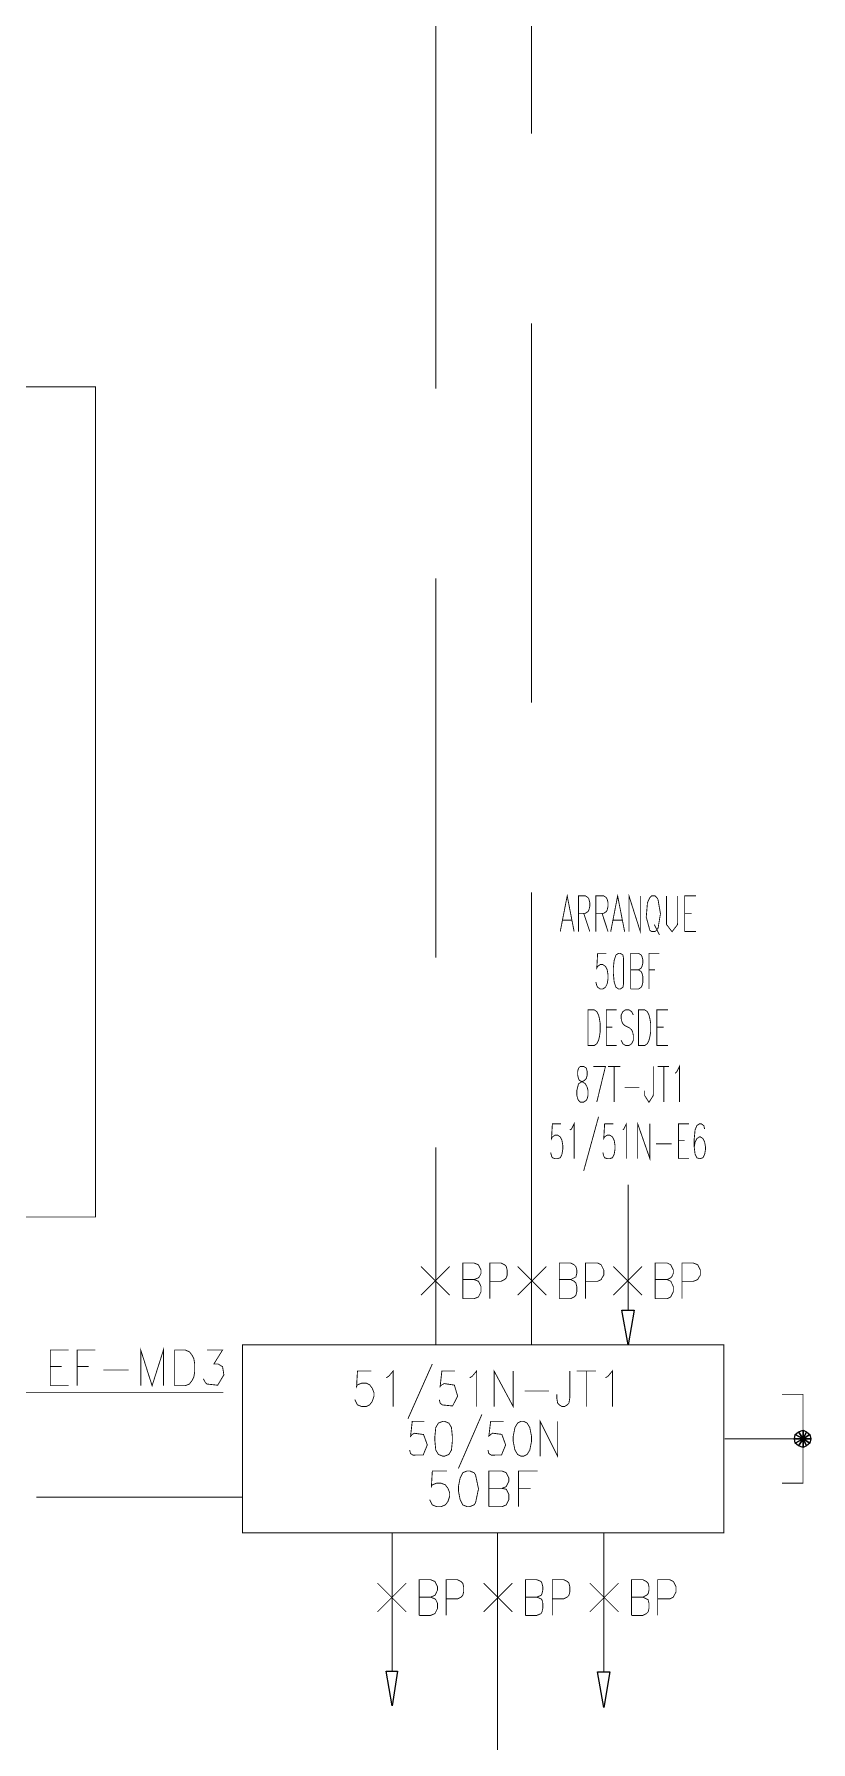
# Model space of a CAD drawing. Header units: millimetres. Extents: x -1355 to 3509, y -1443 to -567.
# Drawn here: x 3141 to 3181.2, y -926.7 to -838.3 of the extents above; entities that cross this region are included whole.
import ezdxf

# ---------------------------------------------------------------- set-up
doc = ezdxf.new("R2010")
doc.units = ezdxf.units.MM

msp = doc.modelspace()

# ---------------------------------------------------------------- linework, layer by layer
at = {"color": 0, "const_width": 0.045}
for points in [[(3166.762, -823.797), (3166.762, -843.484)], [(3161.806, -837.041), (3161.806, -856.681)], [(3166.762, -853.303), (3166.762, -872.942)], [(3161.806, -866.502), (3161.806, -886.142)], [(3166.762, -882.762), (3166.762, -906.185)], [(3168.248, -884.788), (3168.609, -882.941), (3168.967, -884.788)], [(3169.193, -884.788), (3169.193, -882.941), (3169.554, -882.941), (3169.688, -883.032), (3169.735, -883.12), (3169.779, -883.301), (3169.779, -883.481), (3169.735, -883.662), (3169.688, -883.751), (3169.554, -883.841), (3169.193, -883.841)], [(3170.093, -884.788), (3170.093, -882.941), (3170.501, -882.941), (3170.636, -883.032), (3170.68, -883.12), (3170.723, -883.301), (3170.723, -883.481), (3170.68, -883.662), (3170.636, -883.751), (3170.501, -883.841), (3170.093, -883.841)], [(3170.862, -884.788), (3171.219, -882.941), (3171.58, -884.788)], [(3171.806, -884.788), (3171.806, -882.941), (3172.393, -884.788), (3172.393, -882.941)], [(3173.745, -882.941), (3173.745, -884.293), (3173.75, -884.422), (3174.037, -884.798), (3174.319, -884.425), (3174.328, -884.293), (3174.328, -882.941)], [(3174.688, -884.788), (3174.688, -882.941), (3175.275, -882.941)], [(3169.463, -883.841), (3169.779, -884.788)], [(3170.41, -883.841), (3170.723, -884.788)], [(3174.688, -883.841), (3175.049, -883.841)], [(3168.383, -884.202), (3168.833, -884.202)], [(3170.996, -884.202), (3171.445, -884.202)], [(3173.114, -884.427), (3173.383, -884.967)], [(3174.688, -884.788), (3175.275, -884.788)], [(3170.636, -885.915), (3170.184, -885.915), (3170.14, -886.68), (3170.184, -886.589), (3170.319, -886.498), (3170.454, -886.498), (3170.589, -886.589), (3170.68, -886.771), (3170.723, -887.041), (3170.723, -887.22), (3170.68, -887.49), (3170.589, -887.672), (3170.454, -887.762), (3170.319, -887.762), (3170.184, -887.672), (3170.14, -887.581), (3170.093, -887.401)], [(3171.897, -887.762), (3171.897, -885.915), (3172.302, -885.915), (3172.436, -886.002), (3172.483, -886.093), (3172.528, -886.275), (3172.528, -886.41), (3172.483, -886.589), (3172.436, -886.68), (3172.302, -886.771), (3171.897, -886.771)], [(3172.841, -887.762), (3172.841, -885.915), (3173.383, -885.915)], [(3172.302, -886.771), (3172.436, -886.859), (3172.483, -886.95), (3172.528, -887.129), (3172.528, -887.401), (3172.483, -887.581), (3172.436, -887.672), (3172.302, -887.762), (3171.897, -887.762)], [(3172.841, -886.771), (3173.157, -886.771)], [(3170.636, -890.689), (3170.636, -888.841), (3171.175, -888.841)], [(3172.032, -889.112), (3171.941, -888.932), (3171.806, -888.841), (3171.627, -888.841), (3171.493, -888.932), (3171.401, -889.112), (3171.401, -889.293), (3171.445, -889.472), (3171.493, -889.562), (3171.58, -889.653), (3171.85, -889.788), (3171.941, -889.877), (3171.988, -889.967), (3172.032, -890.15), (3172.032, -890.419), (3171.941, -890.598), (3171.806, -890.689), (3171.627, -890.689), (3171.493, -890.598), (3171.401, -890.419)], [(3173.248, -890.689), (3173.248, -888.841), (3173.833, -888.841)], [(3170.636, -889.742), (3170.949, -889.742)], [(3173.248, -889.742), (3173.609, -889.742)], [(3170.636, -890.689), (3171.175, -890.689)], [(3173.248, -890.689), (3173.833, -890.689)], [(3170.14, -893.616), (3170.589, -891.771), (3169.959, -891.771)], [(3170.723, -891.771), (3171.357, -891.771)], [(3171.04, -891.771), (3171.04, -893.616)], [(3173.067, -891.771), (3173.067, -893.167), (3173.061, -893.284), (3172.841, -893.627), (3172.621, -893.284), (3172.619, -893.167), (3172.619, -893.032)], [(3173.293, -891.771), (3173.879, -891.771)], [(3173.609, -891.771), (3173.609, -893.616)], [(3174.193, -892.129), (3174.283, -892.041), (3174.419, -891.771), (3174.419, -893.616)], [(3171.58, -892.85), (3172.345, -892.85)], [(3168.293, -894.742), (3167.841, -894.742), (3167.797, -895.507), (3167.841, -895.419), (3167.979, -895.328), (3168.114, -895.328), (3168.248, -895.419), (3168.337, -895.598), (3168.383, -895.868), (3168.383, -896.05), (3168.337, -896.319), (3168.248, -896.499), (3168.114, -896.545), (3167.979, -896.545), (3167.841, -896.499), (3167.797, -896.41), (3167.753, -896.228)], [(3168.744, -895.059), (3168.833, -895.012), (3168.967, -894.742), (3168.967, -896.545)], [(3170.231, -894.381), (3169.463, -897.176)], [(3170.996, -894.742), (3170.545, -894.742), (3170.501, -895.507), (3170.545, -895.419), (3170.68, -895.328), (3170.814, -895.328), (3170.949, -895.419), (3171.04, -895.598), (3171.085, -895.868), (3171.085, -896.05), (3171.04, -896.319), (3170.949, -896.499), (3170.814, -896.545), (3170.68, -896.545), (3170.545, -896.499), (3170.501, -896.41), (3170.454, -896.228)], [(3171.493, -895.059), (3171.536, -895.012), (3171.671, -894.742), (3171.671, -896.545)], [(3172.257, -896.545), (3172.257, -894.742), (3172.888, -896.545), (3172.888, -894.742)], [(3174.374, -896.545), (3174.374, -894.742), (3174.914, -894.742)], [(3175.723, -895.012), (3175.68, -894.833), (3175.545, -894.742), (3175.454, -894.742), (3175.319, -894.833), (3175.228, -895.059), (3175.185, -895.507), (3175.185, -895.959), (3175.228, -896.319), (3175.319, -896.499), (3175.454, -896.545), (3175.501, -896.545), (3175.636, -896.499), (3175.723, -896.319), (3175.771, -896.05), (3175.771, -895.959), (3175.723, -895.689), (3175.636, -895.507), (3175.501, -895.419), (3175.454, -895.419), (3175.319, -895.507), (3175.228, -895.689), (3175.185, -895.959)], [(3174.374, -895.598), (3174.688, -895.598)], [(3161.806, -895.959), (3161.806, -906.185)], [(3173.202, -895.78), (3174.014, -895.78)], [(3174.374, -896.545), (3174.914, -896.545)], [(3171.762, -904.382), (3171.762, -897.898)], [(3161.04, -903.616), (3162.527, -902.13)], [(3162.527, -903.616), (3161.04, -902.13)], [(3163.202, -903.798), (3163.202, -901.95), (3163.788, -901.95), (3164.014, -902.041), (3164.148, -902.311), (3164.148, -902.49), (3164.057, -902.672), (3164.014, -902.716), (3163.788, -902.807), (3163.202, -902.807)], [(3164.601, -903.798), (3164.601, -901.95), (3165.184, -901.95), (3165.366, -902.041), (3165.454, -902.13), (3165.501, -902.311), (3165.501, -902.581), (3165.454, -902.716), (3165.366, -902.807), (3165.184, -902.894), (3164.601, -902.894)], [(3166.04, -903.616), (3167.527, -902.13)], [(3167.527, -903.616), (3166.04, -902.13)], [(3168.202, -903.798), (3168.202, -901.95), (3168.788, -901.95), (3168.967, -902.041), (3169.057, -902.13), (3169.105, -902.311), (3169.105, -902.49), (3169.057, -902.672), (3168.788, -902.807), (3168.202, -902.807)], [(3169.554, -903.798), (3169.554, -901.95), (3170.184, -901.95), (3170.366, -902.041), (3170.501, -902.311), (3170.501, -902.581), (3170.41, -902.716), (3170.366, -902.807), (3170.184, -902.894), (3169.554, -902.894)], [(3170.996, -903.616), (3172.48, -902.13)], [(3172.48, -903.616), (3170.996, -902.13)], [(3173.157, -903.798), (3173.157, -901.95), (3173.788, -901.95), (3173.968, -902.041), (3174.102, -902.311), (3174.102, -902.49), (3174.014, -902.672), (3173.968, -902.716), (3173.788, -902.807), (3173.157, -902.807)], [(3174.554, -903.798), (3174.554, -901.95), (3175.14, -901.95), (3175.366, -902.041), (3175.501, -902.311), (3175.501, -902.581), (3175.41, -902.716), (3175.366, -902.807), (3175.14, -902.894), (3174.554, -902.894)], [(3163.788, -902.807), (3164.014, -902.894), (3164.148, -903.167), (3164.148, -903.437), (3164.014, -903.707), (3163.788, -903.798), (3163.202, -903.798)], [(3168.788, -902.807), (3168.967, -902.894), (3169.057, -902.985), (3169.105, -903.167), (3169.105, -903.437), (3169.057, -903.616), (3168.967, -903.707), (3168.788, -903.798), (3168.202, -903.798)], [(3173.788, -902.807), (3173.968, -902.894), (3174.102, -903.167), (3174.102, -903.437), (3173.968, -903.707), (3173.788, -903.798), (3173.157, -903.798)], [(3141.852, -908.302), (3141.852, -906.454), (3142.796, -906.454)], [(3143.248, -908.302), (3143.248, -906.454), (3144.192, -906.454)], [(3146.535, -908.302), (3146.535, -906.454), (3147.122, -908.302), (3147.709, -906.454), (3147.709, -908.302)], [(3149.961, -906.454), (3150.77, -906.454), (3150.319, -907.176), (3150.544, -907.176), (3150.679, -907.264), (3150.77, -907.311), (3150.814, -907.581), (3150.835, -907.742), (3150.515, -908.276), (3149.958, -908.214), (3149.87, -908.12), (3149.779, -907.942)], [(3141.852, -907.311), (3142.436, -907.311)], [(3143.248, -907.311), (3143.835, -907.311)], [(3144.6, -907.49), (3145.905, -907.49)], [(3158.474, -907.537), (3157.753, -907.537), (3157.706, -908.346), (3157.753, -908.255), (3157.979, -908.168), (3158.202, -908.168), (3158.383, -908.255), (3158.518, -908.437), (3158.609, -908.663), (3158.609, -908.842), (3158.518, -909.112), (3158.383, -909.294), (3158.202, -909.382), (3157.979, -909.382), (3157.753, -909.294), (3157.617, -909.021)], [(3159.239, -907.894), (3159.374, -907.807), (3159.6, -907.537), (3159.6, -909.382)], [(3161.627, -907.176), (3160.366, -910.012)], [(3162.797, -907.537), (3162.122, -907.537), (3162.032, -908.346), (3162.122, -908.255), (3162.246, -908.191), (3162.768, -908.27), (3162.937, -908.836), (3162.676, -909.35), (3162.146, -909.296), (3162.032, -909.202), (3161.987, -909.021)], [(3163.562, -907.894), (3163.697, -907.807), (3163.923, -907.537), (3163.923, -909.382)], [(3164.823, -909.382), (3164.823, -907.537), (3165.814, -909.382), (3165.814, -907.537)], [(3168.744, -907.537), (3168.744, -908.933), (3168.697, -909.202), (3168.609, -909.294), (3168.472, -909.382), (3168.337, -909.382), (3168.202, -909.294), (3168.114, -909.202), (3168.067, -908.933), (3168.067, -908.751)], [(3169.105, -907.537), (3170.093, -907.537)], [(3169.597, -907.537), (3169.597, -909.382)], [(3170.589, -907.894), (3170.723, -907.807), (3170.949, -907.537), (3170.949, -909.382)], [(3128.787, -908.663), (3150.814, -908.663)], [(3141.852, -908.302), (3142.796, -908.302)], [(3166.401, -908.572), (3167.662, -908.572)], [(3179.733, -908.751), (3180.815, -908.751), (3180.815, -913.346), (3179.733, -913.346)], [(3164.193, -909.79), (3162.979, -912.581)], [(3161.222, -910.147), (3160.588, -910.147), (3160.501, -910.915), (3160.588, -910.825), (3160.694, -910.763), (3161.173, -910.828), (3161.368, -911.367), (3161.154, -911.886), (3160.624, -911.894), (3160.501, -911.815), (3160.454, -911.634)], [(3165.319, -910.147), (3164.645, -910.147), (3164.553, -910.915), (3164.645, -910.825), (3164.75, -910.76), (3165.225, -910.821), (3165.422, -911.367), (3165.208, -911.889), (3164.677, -911.894), (3164.553, -911.815), (3164.509, -911.634)], [(3167.211, -911.951), (3167.211, -910.147), (3168.114, -911.951), (3168.114, -910.147)], [(3176.762, -911.05), (3180.815, -911.05)], [(3162.393, -912.716), (3161.627, -912.716), (3161.58, -913.525), (3161.627, -913.437), (3161.853, -913.346), (3162.076, -913.346), (3162.301, -913.437), (3162.436, -913.616), (3162.527, -913.842), (3162.527, -914.021), (3162.436, -914.294), (3162.301, -914.473), (3162.076, -914.564), (3161.853, -914.564), (3161.627, -914.473), (3161.492, -914.203)], [(3164.553, -914.564), (3164.553, -912.716), (3165.231, -912.716), (3165.454, -912.807), (3165.588, -913.077), (3165.588, -913.255), (3165.454, -913.525), (3165.231, -913.616), (3164.553, -913.616)], [(3166.085, -914.564), (3166.085, -912.716), (3167.076, -912.716)], [(3151.806, -914.068), (3141.13, -914.068)], [(3165.231, -913.616), (3165.454, -913.663), (3165.588, -913.933), (3165.588, -914.203), (3165.454, -914.473), (3165.231, -914.564), (3164.553, -914.564)], [(3166.085, -913.616), (3166.715, -913.616)], [(3159.553, -923.077), (3159.553, -915.915)], [(3165.005, -915.915), (3165.005, -1007.77)], [(3170.501, -923.121), (3170.501, -915.915)], [(3158.788, -920.012), (3160.275, -918.525)], [(3160.275, -920.012), (3158.788, -918.525)], [(3160.949, -920.194), (3160.949, -918.346), (3161.536, -918.346), (3161.762, -918.437), (3161.896, -918.707), (3161.896, -918.886), (3161.762, -919.156), (3161.536, -919.247), (3160.949, -919.247)], [(3162.348, -920.194), (3162.348, -918.346), (3162.932, -918.346), (3163.113, -918.437), (3163.202, -918.525), (3163.248, -918.707), (3163.248, -918.977), (3163.202, -919.156), (3163.113, -919.247), (3162.932, -919.338), (3162.348, -919.338)], [(3164.283, -920.012), (3165.771, -918.525)], [(3165.771, -920.012), (3164.283, -918.525)], [(3166.445, -920.194), (3166.445, -918.346), (3167.032, -918.346), (3167.257, -918.437), (3167.302, -918.525), (3167.345, -918.707), (3167.345, -918.886), (3167.302, -919.068), (3167.257, -919.156), (3167.032, -919.247), (3166.445, -919.247)], [(3167.841, -920.194), (3167.841, -918.346), (3168.428, -918.346), (3168.609, -918.437), (3168.697, -918.525), (3168.744, -918.707), (3168.744, -918.977), (3168.697, -919.156), (3168.609, -919.247), (3168.428, -919.338), (3167.841, -919.338)], [(3169.779, -920.012), (3171.266, -918.525)], [(3171.266, -920.012), (3169.779, -918.525)], [(3171.941, -920.194), (3171.941, -918.346), (3172.528, -918.346), (3172.706, -918.437), (3172.797, -918.525), (3172.841, -918.707), (3172.841, -918.886), (3172.797, -919.068), (3172.706, -919.156), (3172.528, -919.247), (3171.941, -919.247)], [(3173.293, -920.194), (3173.293, -918.346), (3173.923, -918.346), (3174.102, -918.437), (3174.24, -918.707), (3174.24, -918.977), (3174.102, -919.247), (3173.923, -919.338), (3173.293, -919.338)], [(3161.536, -919.247), (3161.762, -919.338), (3161.806, -919.382), (3161.896, -919.564), (3161.896, -919.834), (3161.762, -920.103), (3161.536, -920.194), (3160.949, -920.194)], [(3167.032, -919.247), (3167.257, -919.338), (3167.302, -919.382), (3167.345, -919.564), (3167.345, -919.834), (3167.302, -920.012), (3167.257, -920.103), (3167.032, -920.194), (3166.445, -920.194)], [(3172.528, -919.247), (3172.706, -919.338), (3172.797, -919.382), (3172.841, -919.564), (3172.841, -919.834), (3172.797, -920.012), (3172.706, -920.103), (3172.528, -920.194), (3171.941, -920.194)]]:
    msp.add_lwpolyline(points, dxfattribs=at)
for points in [[(3132.708, -899.565), (3132.708, -856.59), (3144.192, -856.59), (3144.192, -899.565), (3132.708, -899.565)], [(3172.976, -882.941), (3172.888, -883.032), (3172.797, -883.211), (3172.762, -883.307), (3172.7, -884.038), (3172.885, -884.718), (3172.976, -884.788), (3173.157, -884.788), (3173.248, -884.698), (3173.313, -884.604), (3173.436, -883.865), (3173.308, -883.126), (3173.248, -883.032), (3173.157, -882.941), (3172.976, -882.941)], [(3171.266, -885.915), (3171.131, -886.002), (3171.04, -886.275), (3170.996, -886.68), (3170.996, -886.95), (3171.04, -887.401), (3171.131, -887.672), (3171.266, -887.762), (3171.357, -887.762), (3171.493, -887.672), (3171.522, -887.51), (3171.522, -886.167), (3171.493, -886.002), (3171.357, -885.915), (3171.266, -885.915)], [(3169.688, -890.689), (3169.688, -888.841), (3170.005, -888.841), (3170.14, -888.932), (3170.231, -889.112), (3170.275, -889.293), (3170.319, -889.562), (3170.319, -889.967), (3170.275, -890.238), (3170.231, -890.419), (3170.14, -890.598), (3170.005, -890.689), (3169.688, -890.689)], [(3172.302, -890.689), (3172.302, -888.841), (3172.619, -888.841), (3172.753, -888.932), (3172.841, -889.112), (3172.888, -889.293), (3172.932, -889.562), (3172.932, -889.967), (3172.888, -890.238), (3172.841, -890.419), (3172.753, -890.598), (3172.619, -890.689), (3172.302, -890.689)], [(3169.283, -891.771), (3169.193, -891.859), (3169.149, -892.041), (3169.149, -892.22), (3169.193, -892.402), (3169.24, -892.49), (3169.419, -892.581), (3169.554, -892.672), (3169.645, -892.85), (3169.688, -893.032), (3169.688, -893.255), (3169.645, -893.437), (3169.597, -893.528), (3169.463, -893.616), (3169.283, -893.616), (3169.193, -893.528), (3169.149, -893.437), (3169.105, -893.255), (3169.105, -893.032), (3169.193, -892.672), (3169.328, -892.581), (3169.509, -892.49), (3169.597, -892.402), (3169.645, -892.22), (3169.645, -892.041), (3169.597, -891.859), (3169.463, -891.771), (3169.283, -891.771)], [(3151.806, -915.915), (3151.806, -906.185), (3176.715, -906.185), (3176.715, -915.915), (3151.806, -915.915)], [(3148.292, -908.302), (3148.292, -906.454), (3148.835, -906.454), (3149.057, -906.545), (3149.193, -906.725), (3149.283, -906.904), (3149.327, -907.176), (3149.327, -907.581), (3149.283, -907.851), (3149.193, -908.03), (3149.057, -908.211), (3148.835, -908.302), (3148.292, -908.302)], [(3162.167, -910.147), (3161.941, -910.238), (3161.806, -910.464), (3161.762, -910.915), (3161.762, -911.185), (3161.806, -911.634), (3161.941, -911.86), (3162.167, -911.951), (3162.257, -911.951), (3162.483, -911.86), (3162.617, -911.634), (3162.662, -911.185), (3162.662, -910.915), (3162.617, -910.464), (3162.483, -910.238), (3162.257, -910.147), (3162.167, -910.147)], [(3166.219, -910.147), (3166.04, -910.238), (3165.905, -910.464), (3165.814, -910.915), (3165.814, -911.185), (3165.905, -911.634), (3166.04, -911.86), (3166.219, -911.951), (3166.357, -911.951), (3166.536, -911.86), (3166.671, -911.634), (3166.762, -911.185), (3166.762, -910.915), (3166.671, -910.464), (3166.536, -910.238), (3166.357, -910.147), (3166.219, -910.147)], [(3163.427, -912.716), (3163.202, -912.807), (3163.067, -913.077), (3162.979, -913.525), (3162.979, -913.751), (3163.067, -914.203), (3163.202, -914.473), (3163.427, -914.564), (3163.562, -914.564), (3163.788, -914.473), (3163.864, -914.361), (3164.017, -913.64), (3163.864, -912.921), (3163.788, -912.807), (3163.562, -912.716), (3163.427, -912.716)]]:
    msp.add_lwpolyline(points, close=True, dxfattribs=at)
at = {"color": 0}
for points in [[(3172.076, -904.382), (3171.762, -906.185), (3171.445, -904.382)], [(3180.589, -910.69), (3180.815, -910.599), (3180.815, -911.05)], [(3180.815, -910.599), (3180.997, -910.69), (3180.815, -911.05)], [(3180.366, -911.05), (3180.41, -910.825), (3180.815, -911.05)], [(3180.41, -911.273), (3180.366, -911.05), (3180.815, -911.05)], [(3180.41, -910.825), (3180.589, -910.69), (3180.815, -911.05)], [(3180.589, -911.411), (3180.41, -911.273), (3180.815, -911.05)], [(3180.815, -911.499), (3180.589, -911.411), (3180.815, -911.05)], [(3180.997, -910.69), (3181.175, -910.825), (3180.815, -911.05)], [(3181.175, -910.825), (3181.22, -911.05), (3180.815, -911.05)], [(3181.22, -911.05), (3181.175, -911.273), (3180.815, -911.05)], [(3181.175, -911.273), (3180.997, -911.411), (3180.815, -911.05)], [(3180.997, -911.411), (3180.815, -911.499), (3180.815, -911.05)], [(3159.823, -923.077), (3159.553, -924.877), (3159.239, -923.077)], [(3170.814, -923.121), (3170.501, -924.968), (3170.184, -923.121)]]:
    msp.add_lwpolyline(points, close=True, dxfattribs=at)

doc.saveas('drawing.dxf')
